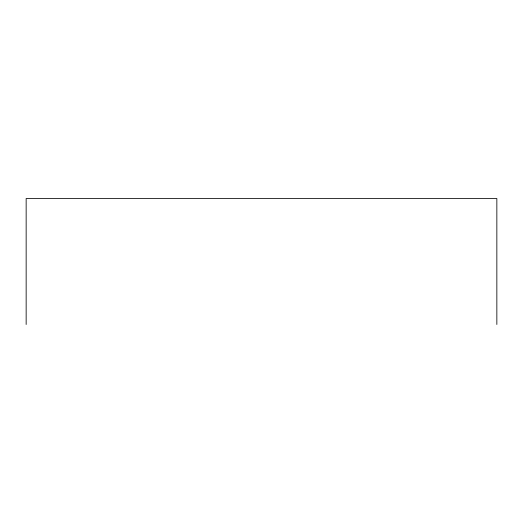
<?xml version="1.0" encoding="UTF-8"?>
<svg xmlns="http://www.w3.org/2000/svg" width="523" height="523" viewBox="0 0 523 523"><rect width="100%" height="100%" fill="white"/><g stroke="black" fill="none" stroke-linecap="round" stroke-linejoin="round"><path stroke-width="0.78" d="M496.85 324.482L496.85 198.518L26.15 198.518L26.15 324.482"/></g></svg>
